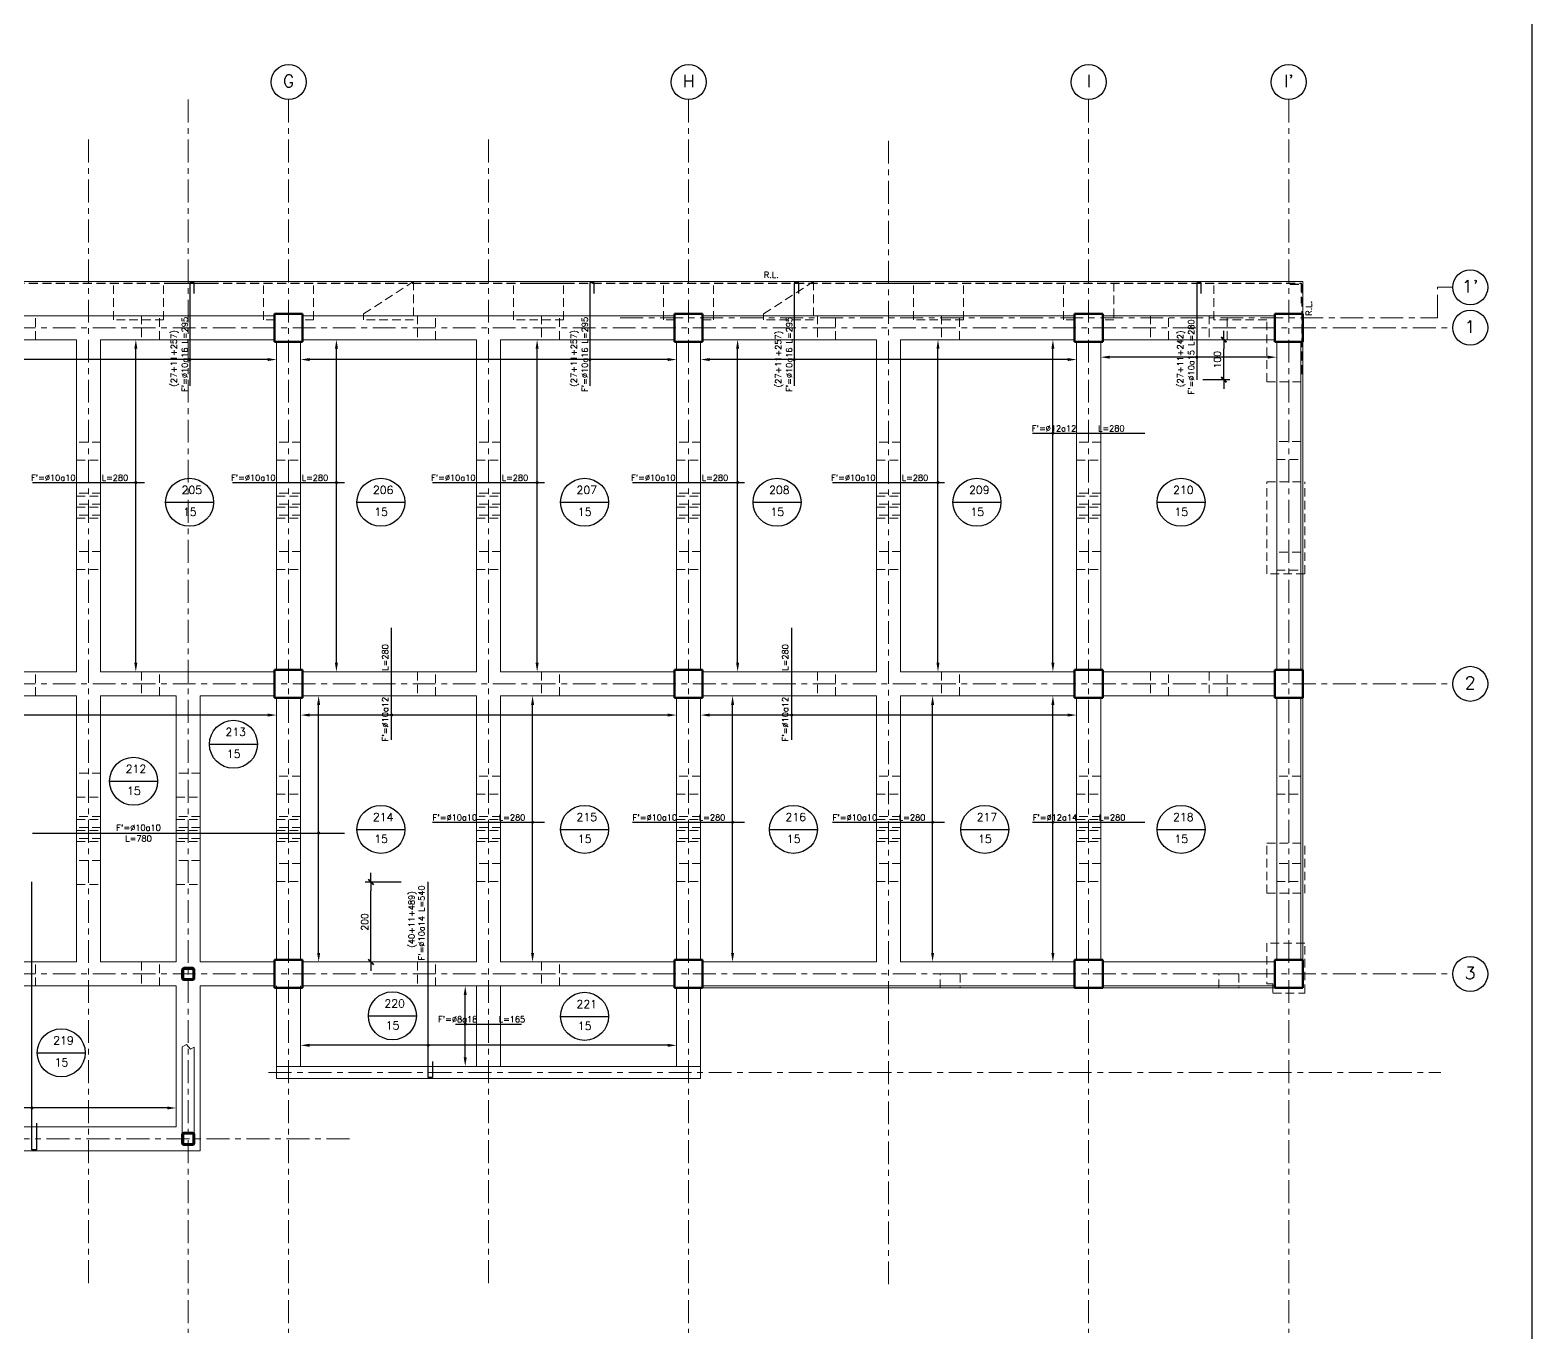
# Model space of a CAD drawing. Extents: x -4 to 6083, y -4 to 8618.
# Drawn here: x 2328 to 6083, y 1634 to 4890 of the extents above; entities that cross this region are included whole.
import ezdxf
from ezdxf.enums import TextEntityAlignment as Align
from ezdxf.xclip import XClip

# ---------------------------------------------------------------- set-up
doc = ezdxf.new("R2010")
doc.units = 0
doc.header["$LTSCALE"] = 45
doc.header["$MEASUREMENT"] = 0
doc.header["$XCLIPFRAME"] = 0
for name, pattern in [('2017_67-102$0$Grid Line', [2.2225, 1.27, -0.3175, 0.3175, -0.3175]), ('2017_67-102$0$RLE-PROYECCION', [0.71438, 0.47625, -0.23813]), ('DASHED', [0.75, 0.5, -0.25])]:
    doc.linetypes.add(name, pattern=pattern)
doc.layers.get('0').update_dxf_attribs({"linetype": 'CONTINUOUS'})
for name, color, linetype, lineweight in [('2017_67-102$0$RLE-EJE', 3, 'CONTINUOUS', 25), ('2017_67-102$0$RLE-EJES', 1, '2017_67-102$0$Grid Line', 9), ('2017_67-102$0$RLE-LOSA', 3, 'CONTINUOUS', 15), ('2017_67-102$0$RLE-PILAR', 3, 'CONTINUOUS', 50), ('2017_67-102$0$RLE-PROYECCION', 2, '2017_67-102$0$RLE-PROYECCION', 15), ('2017_67-102$0$RLE-VANOS', 1, 'CONTINUOUS', 15), ('2017_67-102$0$RLE-VIGA', 3, 'CONTINUOUS', 15)]:
    doc.layers.add(name, color=color, linetype=linetype, lineweight=lineweight)
for name, color, linetype in [('fe', 7, 'CONTINUOUS'), ('RLA-COTAS1', 2, 'CONTINUOUS'), ('RLA-COTAS2', 1, 'CONTINUOUS'), ('RLA-FE', 7, 'CONTINUOUS'), ('RLA-FORMATO', 7, 'CONTINUOUS'), ('RLA-LOSAS', 3, 'CONTINUOUS'), ('RLA-TEXTOS-SM', 3, 'CONTINUOUS')]:
    doc.layers.add(name, color=color, linetype=linetype)
doc.styles.add('2017_67-102$0$ROMAND', font='romand', dxfattribs={"height": 31.5})
doc.styles.add('ROMAND', font='romand', dxfattribs={"height": 31.5})
doc.styles.add('ROMANS', font='ROMANS.shx', dxfattribs={"height": 16.875})
doc.styles.add('ROMANS0', font='romans.shx')
doc.dimstyles.new('ING-75', dxfattribs={"dimscale": 75, "dimtxt": 0.27, "dimasz": 0.3, "dimexe": 0, "dimexo": 0, "dimgap": 0.1, "dimtad": 1, "dimdec": 1, "dimzin": 12, "dimdsep": 46, "dimtxsty": 'ROMANS', "dimblk": 'TICK1', "dimblk1": 'TICK1', "dimblk2": 'TICK1', "dimcen": 0.09, "dimclrd": 2, "dimclre": 1, "dimclrt": 3, "dimadec": 0, "dimazin": 0, "dimtfac": 1, "dimtdec": 0, "dimtix": 1, "dimtmove": 2, "dimatfit": 3, "dimldrblk": 'TICK1', "dimfxl": 0, "dimfxlon": 1, "dimtolj": 1, "dimtzin": 0, "dimarcsym": 0})

# ---------------------------------------------------------------- blocks, each defined once
blk = doc.blocks.new('2017_67-102')
at = {"layer": '2017_67-102$0$RLE-EJE'}
for centre in [(2893.23, 8498.66), (3893.23, 8498.66), (4893.23, 8498.66), (5393.23, 8498.66), (5846.99, 7985.83), (5846.99, 7884.92), (5846.99, 6994.92), (5846.99, 6269.91)]:
    blk.add_circle(centre, 43.75, dxfattribs=at)
at = {"layer": '2017_67-102$0$RLE-EJES'}
for p, q in [((2642.23, 8454.91), (2642.23, 5372.91)), ((2893.23, 8454.91), (2893.23, 5372.91)), ((3893.23, 8454.91), (3893.23, 5372.91)), ((4893.23, 8454.91), (4893.23, 5372.91)), ((5393.23, 8454.91), (5393.23, 5372.91)), ((2393.23, 8354.92), (2393.23, 5484.92)), ((3393.23, 8354.92), (3393.23, 5494.92)), ((4393.23, 8351.92), (4393.23, 5489.92)), ((5765.25, 7909.91), (5765.25, 7985.83)), ((5765.25, 7985.83), (5803.24, 7985.83)), ((403.23, 7884.92), (5803.24, 7884.92)), ((3722.28, 7909.91), (5765.25, 7909.91)), ((403.23, 6994.92), (5803.24, 6994.92)), ((403.23, 6269.91), (5803.24, 6269.91)), ((2843.23, 6023.92), (5773.23, 6023.92)), ((3045.41, 5857.91), (435.41, 5857.91))]:
    blk.add_line(p, q, dxfattribs=at)
at = {"layer": '2017_67-102$0$RLE-LOSA'}
for p, q in [((858.23, 7999.91), (5428.23, 7999.91)), ((5428.23, 7999.91), (5428.23, 7919.91)), ((5428.23, 7849.91), (5428.23, 7029.91)), ((5428.23, 6959.91), (5428.23, 6304.91)), ((4858.23, 6234.91), (3928.23, 6234.91)), ((5358.23, 6234.91), (4928.23, 6234.91))]:
    blk.add_line(p, q, dxfattribs=at)
at = {"layer": '2017_67-102$0$RLE-PILAR'}
for p, q in [((2858.23, 7919.91), (2928.23, 7919.91)), ((2858.23, 7849.91), (2858.23, 7919.91)), ((2928.23, 7919.91), (2928.23, 7849.91)), ((3858.23, 7919.91), (3928.23, 7919.91)), ((3858.23, 7849.91), (3858.23, 7919.91)), ((3928.23, 7919.91), (3928.23, 7849.91)), ((4858.23, 7919.91), (4928.23, 7919.91)), ((4858.23, 7849.91), (4858.23, 7919.91)), ((4928.23, 7919.91), (4928.23, 7849.91)), ((5358.23, 7919.91), (5428.23, 7919.91)), ((5358.23, 7849.91), (5358.23, 7919.91)), ((5428.23, 7919.91), (5428.23, 7849.91)), ((2928.23, 7849.91), (2858.23, 7849.91)), ((3928.23, 7849.91), (3858.23, 7849.91)), ((4928.23, 7849.91), (4858.23, 7849.91)), ((5428.23, 7849.91), (5358.23, 7849.91)), ((2858.23, 7029.92), (2928.23, 7029.92)), ((2858.23, 6959.92), (2858.23, 7029.92)), ((2928.23, 7029.92), (2928.23, 6959.92)), ((3858.23, 7029.92), (3928.23, 7029.92)), ((3858.23, 6959.92), (3858.23, 7029.92)), ((3928.23, 7029.92), (3928.23, 6959.92)), ((4858.23, 7029.91), (4928.23, 7029.91)), ((4858.23, 6959.91), (4858.23, 7029.91)), ((4928.23, 7029.91), (4928.23, 6959.91)), ((5358.23, 7029.91), (5428.23, 7029.91)), ((5358.23, 6959.91), (5358.23, 7029.91)), ((5428.23, 7029.91), (5428.23, 6959.91)), ((2928.23, 6959.92), (2858.23, 6959.92)), ((3928.23, 6959.92), (3858.23, 6959.92)), ((4928.23, 6959.91), (4858.23, 6959.91)), ((5428.23, 6959.91), (5358.23, 6959.91)), ((2627.23, 6258.91), (2627.23, 6280.91)), ((2629.23, 6280.91), (2629.23, 6258.91)), ((2631.23, 6284.91), (2653.23, 6284.91)), ((2653.23, 6282.91), (2631.23, 6282.91)), ((2655.23, 6258.91), (2655.23, 6280.91)), ((2657.23, 6280.91), (2657.23, 6258.91)), ((2928.23, 6304.91), (2858.23, 6304.91)), ((2858.23, 6304.91), (2858.23, 6234.91)), ((2928.23, 6304.91), (2928.23, 6234.91)), ((3858.23, 6304.91), (3928.23, 6304.91)), ((3858.23, 6234.91), (3858.23, 6304.91)), ((3928.23, 6304.91), (3928.23, 6234.91)), ((4858.23, 6304.91), (4928.23, 6304.91)), ((4858.23, 6234.91), (4858.23, 6304.91)), ((4928.23, 6304.91), (4928.23, 6234.91)), ((5358.23, 6304.91), (5428.23, 6304.91)), ((5358.23, 6234.91), (5358.23, 6304.91)), ((5428.23, 6304.91), (5428.23, 6234.91)), ((2631.23, 6256.91), (2653.23, 6256.91)), ((2653.23, 6254.91), (2631.23, 6254.91)), ((2858.23, 6234.91), (2868.99, 6234.91)), ((2916.99, 6234.91), (2868.99, 6234.91)), ((2928.23, 6234.91), (2916.99, 6234.91)), ((3928.23, 6234.91), (3858.23, 6234.91)), ((4928.23, 6234.91), (4858.23, 6234.91)), ((5428.23, 6234.91), (5358.23, 6234.91)), ((2627.23, 5846.91), (2627.23, 5868.91)), ((2629.23, 5868.91), (2629.23, 5846.91)), ((2631.23, 5872.91), (2653.23, 5872.91)), ((2653.23, 5870.91), (2631.23, 5870.91)), ((2655.23, 5846.91), (2655.23, 5868.91)), ((2657.23, 5868.91), (2657.23, 5846.91)), ((2631.23, 5844.91), (2653.23, 5844.91)), ((2653.23, 5842.91), (2631.23, 5842.91))]:
    blk.add_line(p, q, dxfattribs=at)
for centre, radius, start, end in [((2631.23, 6280.91), 4, 90, 180), ((2631.23, 6280.91), 2, 90, 180), ((2653.23, 6280.91), 4, 0, 90), ((2653.23, 6280.91), 2, 0, 90), ((2631.23, 6258.91), 4, 180, 270), ((2631.23, 6258.91), 2, 180, 270), ((2653.23, 6258.91), 4, 270, 0), ((2653.23, 6258.91), 2, 270, 0), ((2631.23, 5868.91), 4, 90, 180), ((2631.23, 5868.91), 2, 90, 180), ((2653.23, 5868.91), 4, 0, 90), ((2653.23, 5868.91), 2, 0, 90), ((2631.23, 5846.91), 4, 180, 270), ((2631.23, 5846.91), 2, 180, 270), ((2653.23, 5846.91), 4, 270, 0), ((2653.23, 5846.91), 2, 270, 0)]:
    blk.add_arc(centre, radius, start, end, dxfattribs=at)
at = {"layer": '2017_67-102$0$RLE-PROYECCION'}
for p, q in [((2455.73, 7904.91), (2455.73, 7999.91)), ((2580.73, 7904.91), (2580.73, 7999.91)), ((2830.73, 7904.91), (2830.73, 7999.91)), ((2955.73, 7904.91), (2955.73, 7999.91)), ((3080.73, 7919.91), (3205.73, 7999.91)), ((3205.73, 7999.91), (3205.73, 7904.91)), ((3455.73, 7904.91), (3455.73, 7999.91)), ((3580.73, 7904.91), (3580.73, 7999.91)), ((3830.73, 7904.91), (3830.73, 7999.91)), ((3955.73, 7904.91), (3955.73, 7999.91)), ((4080.73, 7919.91), (4205.72, 7999.91)), ((4205.73, 7999.91), (4205.73, 7904.91)), ((4455.73, 7904.91), (4455.73, 7999.91)), ((4580.73, 7904.91), (4580.73, 7999.91)), ((4830.73, 7904.91), (4830.73, 7999.91)), ((5205.73, 7904.91), (5205.73, 7999.91)), ((4955.73, 7997.1), (4955.73, 7904.91)), ((2260.73, 7854.92), (2260.73, 7914.92)), ((2580.73, 7904.91), (2455.73, 7904.91)), ((2525.73, 7914.92), (2525.73, 7854.92)), ((2570.73, 7854.92), (2570.73, 7914.92)), ((2858.23, 7904.91), (2830.73, 7904.91)), ((2955.73, 7904.91), (2928.23, 7904.91)), ((3080.73, 7904.91), (3080.73, 7919.91)), ((3080.73, 7919.91), (3080.73, 7904.91)), ((3205.73, 7904.91), (3080.73, 7904.91)), ((3215.73, 7914.92), (3215.73, 7854.92)), ((3260.73, 7854.92), (3260.73, 7914.92)), ((3580.73, 7904.91), (3455.73, 7904.91)), ((3525.73, 7914.92), (3525.73, 7854.92)), ((3570.73, 7854.92), (3570.73, 7914.92)), ((3858.23, 7904.91), (3830.73, 7904.91)), ((3928.23, 7904.91), (3955.73, 7904.91)), ((4080.73, 7904.91), (4080.73, 7919.91)), ((4080.73, 7919.91), (4080.73, 7904.91)), ((4205.73, 7904.91), (4080.73, 7904.91)), ((4215.73, 7914.92), (4215.73, 7854.92)), ((4260.73, 7854.92), (4260.73, 7914.92)), ((4580.73, 7904.91), (4455.73, 7904.91)), ((4525.73, 7914.92), (4525.73, 7854.92)), ((4570.73, 7854.92), (4570.73, 7914.92)), ((4858.23, 7904.91), (4830.73, 7904.91)), ((4955.73, 7904.91), (4928.23, 7904.91)), ((5047.39, 7914.92), (5047.39, 7854.92)), ((5092.39, 7854.92), (5092.39, 7914.92)), ((5194.06, 7914.92), (5194.06, 7854.92)), ((5338.47, 7904.91), (5205.73, 7904.91)), ((5239.06, 7854.92), (5239.06, 7914.92)), ((5338.47, 7749.9), (5338.47, 7904.91)), ((5338.47, 7749.9), (5428.23, 7749.9)), ((2423.23, 7599.09), (2363.23, 7599.09)), ((2923.23, 7599.09), (2863.23, 7599.09)), ((3423.23, 7599.09), (3363.23, 7599.09)), ((3923.23, 7599.09), (3863.23, 7599.09)), ((4423.23, 7599.09), (4363.23, 7599.09)), ((4923.23, 7599.09), (4863.23, 7599.09)), ((5423.23, 7600.76), (5363.23, 7600.76)), ((2363.23, 7554.09), (2423.23, 7554.09)), ((2863.23, 7554.09), (2923.23, 7554.09)), ((3363.23, 7554.09), (3423.23, 7554.09)), ((3863.23, 7554.09), (3923.23, 7554.09)), ((4363.23, 7554.09), (4423.23, 7554.09)), ((4863.23, 7554.09), (4923.23, 7554.09)), ((5363.23, 7555.76), (5423.23, 7555.76)), ((5338.47, 7499.9), (5433.48, 7499.9)), ((5338.47, 7269.91), (5338.47, 7499.9)), ((5433.48, 7269.91), (5433.48, 7499.9)), ((2423.23, 7471.17), (2363.23, 7471.17)), ((2363.23, 7471.17), (2363.23, 7463.67)), ((2363.23, 7463.67), (2423.23, 7463.67)), ((2423.23, 7443.67), (2363.23, 7443.67)), ((2363.23, 7443.67), (2363.23, 7436.17)), ((2363.23, 7436.17), (2423.23, 7436.17)), ((2423.23, 7463.67), (2423.23, 7471.17)), ((2423.23, 7436.17), (2423.23, 7443.67)), ((2923.23, 7471.17), (2863.23, 7471.17)), ((2863.23, 7463.67), (2923.23, 7463.67)), ((2923.23, 7443.67), (2863.23, 7443.67)), ((2863.23, 7436.17), (2923.23, 7436.17)), ((3423.23, 7471.17), (3363.23, 7471.17)), ((3363.23, 7463.67), (3423.23, 7463.67)), ((3423.23, 7443.67), (3363.23, 7443.67)), ((3363.23, 7436.17), (3423.23, 7436.17)), ((3923.23, 7471.17), (3863.23, 7471.17)), ((3863.23, 7463.67), (3923.23, 7463.67)), ((3923.23, 7443.67), (3863.23, 7443.67)), ((3863.23, 7436.17), (3923.23, 7436.17)), ((4423.23, 7471.17), (4363.23, 7471.17)), ((4363.23, 7463.67), (4423.23, 7463.67)), ((4423.23, 7443.67), (4363.23, 7443.67)), ((4363.23, 7436.17), (4423.23, 7436.17)), ((4923.23, 7471.17), (4863.23, 7471.17)), ((4863.23, 7463.67), (4923.23, 7463.67)), ((4923.23, 7443.67), (4863.23, 7443.67)), ((4863.23, 7436.17), (4923.23, 7436.17)), ((2423.23, 7416.17), (2363.23, 7416.17)), ((2363.23, 7416.17), (2363.23, 7408.67)), ((2363.23, 7408.67), (2423.23, 7408.67)), ((2423.23, 7408.67), (2423.23, 7416.17)), ((2923.23, 7416.17), (2863.23, 7416.17)), ((2863.23, 7408.67), (2923.23, 7408.67)), ((3423.23, 7416.17), (3363.23, 7416.17)), ((3363.23, 7408.67), (3423.23, 7408.67)), ((3923.23, 7416.17), (3863.23, 7416.17)), ((3863.23, 7408.67), (3923.23, 7408.67)), ((4423.23, 7416.17), (4363.23, 7416.17)), ((4363.23, 7408.67), (4423.23, 7408.67)), ((4923.23, 7416.17), (4863.23, 7416.17)), ((4863.23, 7408.67), (4923.23, 7408.67)), ((2423.23, 7325.76), (2363.23, 7325.76)), ((2923.23, 7325.76), (2863.23, 7325.76)), ((3423.23, 7325.76), (3363.23, 7325.76)), ((3923.23, 7325.76), (3863.23, 7325.76)), ((4423.23, 7325.76), (4363.23, 7325.76)), ((4923.23, 7325.76), (4863.23, 7325.76)), ((5423.23, 7324.09), (5363.23, 7324.09)), ((2363.23, 7280.76), (2423.23, 7280.76)), ((2863.23, 7280.76), (2923.23, 7280.76)), ((3363.23, 7280.76), (3423.23, 7280.76)), ((3863.23, 7280.76), (3923.23, 7280.76)), ((4363.23, 7280.76), (4423.23, 7280.76)), ((4863.23, 7280.76), (4923.23, 7280.76)), ((5433.48, 7269.91), (5338.47, 7269.91)), ((5363.23, 7279.09), (5423.23, 7279.09)), ((2260.73, 6964.92), (2260.73, 7024.92)), ((2525.73, 7024.92), (2525.73, 6964.92)), ((2570.73, 6964.92), (2570.73, 7024.92)), ((3215.73, 7024.92), (3215.73, 6964.92)), ((3260.73, 6964.92), (3260.73, 7024.92)), ((3525.73, 7024.92), (3525.73, 6964.92)), ((3570.73, 6964.92), (3570.73, 7024.92)), ((4215.73, 7024.92), (4215.73, 6964.92)), ((4260.73, 6964.92), (4260.73, 7024.92)), ((4525.73, 7024.92), (4525.73, 6964.92)), ((4570.73, 6964.92), (4570.73, 7024.92)), ((5047.39, 7024.92), (5047.39, 6964.92)), ((5092.39, 6964.92), (5092.39, 7024.92)), ((5194.06, 7024.92), (5194.06, 6964.92)), ((5239.06, 6964.92), (5239.06, 7024.92)), ((2423.23, 6771.59), (2363.23, 6771.59)), ((2672.23, 6771.59), (2612.23, 6771.59)), ((2923.23, 6764.09), (2863.23, 6764.09)), ((3423.23, 6764.09), (3363.23, 6764.09)), ((3923.23, 6764.09), (3863.23, 6764.09)), ((4423.23, 6764.09), (4363.23, 6764.09)), ((4923.23, 6764.09), (4863.23, 6764.09)), ((5423.23, 6764.09), (5363.23, 6764.09)), ((2363.23, 6711.59), (2423.23, 6711.59)), ((2612.23, 6711.59), (2672.23, 6711.59)), ((2863.23, 6719.09), (2923.23, 6719.09)), ((3363.23, 6719.09), (3423.23, 6719.09)), ((3863.23, 6719.09), (3923.23, 6719.09)), ((4363.23, 6719.09), (4423.23, 6719.09)), ((4863.23, 6719.09), (4923.23, 6719.09)), ((5363.23, 6719.09), (5423.23, 6719.09)), ((2423.23, 6663.67), (2363.23, 6663.67)), ((2363.23, 6656.17), (2423.23, 6656.17)), ((2672.23, 6663.67), (2612.23, 6663.67)), ((2612.23, 6656.17), (2672.23, 6656.17)), ((2923.23, 6663.67), (2863.23, 6663.67)), ((2863.23, 6663.67), (2863.23, 6656.17)), ((2863.23, 6656.17), (2923.23, 6656.17)), ((2923.23, 6656.17), (2923.23, 6663.67)), ((3423.23, 6663.67), (3363.23, 6663.67)), ((3363.23, 6656.17), (3423.23, 6656.17)), ((3923.23, 6663.67), (3863.23, 6663.67)), ((3863.23, 6656.17), (3923.23, 6656.17)), ((4423.23, 6663.67), (4363.23, 6663.67)), ((4363.23, 6656.17), (4423.23, 6656.17)), ((4923.23, 6663.67), (4863.23, 6663.67)), ((4863.23, 6656.17), (4923.23, 6656.17)), ((2423.23, 6636.17), (2363.23, 6636.17)), ((2363.23, 6628.67), (2423.23, 6628.67)), ((2423.23, 6608.67), (2363.23, 6608.67)), ((2672.23, 6636.17), (2612.23, 6636.17)), ((2612.23, 6628.67), (2672.23, 6628.67)), ((2672.23, 6608.67), (2612.23, 6608.67)), ((2923.23, 6636.17), (2863.23, 6636.17)), ((2863.23, 6636.17), (2863.23, 6628.67)), ((2863.23, 6628.67), (2923.23, 6628.67)), ((2923.23, 6608.67), (2863.23, 6608.67)), ((2863.23, 6608.67), (2863.23, 6601.17)), ((2923.23, 6628.67), (2923.23, 6636.17)), ((2923.23, 6601.17), (2923.23, 6608.67)), ((3423.23, 6636.17), (3363.23, 6636.17)), ((3363.23, 6628.67), (3423.23, 6628.67)), ((3423.23, 6608.67), (3363.23, 6608.67)), ((3923.23, 6636.17), (3863.23, 6636.17)), ((3863.23, 6628.67), (3923.23, 6628.67)), ((3923.23, 6608.67), (3863.23, 6608.67)), ((4423.23, 6636.17), (4363.23, 6636.17)), ((4363.23, 6628.67), (4423.23, 6628.67)), ((4423.23, 6608.67), (4363.23, 6608.67)), ((4923.23, 6636.17), (4863.23, 6636.17)), ((4863.23, 6628.67), (4923.23, 6628.67)), ((4923.23, 6608.67), (4863.23, 6608.67)), ((2363.23, 6601.17), (2423.23, 6601.17)), ((2612.23, 6601.17), (2672.23, 6601.17)), ((2863.23, 6601.17), (2923.23, 6601.17)), ((3363.23, 6601.17), (3423.23, 6601.17)), ((3863.23, 6601.17), (3923.23, 6601.17)), ((4363.23, 6601.17), (4423.23, 6601.17)), ((4863.23, 6601.17), (4923.23, 6601.17)), ((5338.47, 6596.91), (5433.48, 6596.91)), ((5338.47, 6471.91), (5338.47, 6596.91)), ((5433.48, 6471.91), (5433.48, 6596.91)), ((2423.23, 6553.25), (2363.23, 6553.25)), ((2672.23, 6553.25), (2612.23, 6553.25)), ((2923.23, 6545.75), (2863.23, 6545.75)), ((3423.23, 6545.75), (3363.23, 6545.75)), ((3923.23, 6545.75), (3863.23, 6545.75)), ((4423.23, 6545.75), (4363.23, 6545.75)), ((4923.23, 6545.75), (4863.23, 6545.75)), ((5423.23, 6545.75), (5363.23, 6545.75)), ((2863.23, 6500.75), (2923.23, 6500.75)), ((3363.23, 6500.75), (3423.23, 6500.75)), ((3863.23, 6500.75), (3923.23, 6500.75)), ((4363.23, 6500.75), (4423.23, 6500.75)), ((4863.23, 6500.75), (4923.23, 6500.75)), ((5363.23, 6500.75), (5423.23, 6500.75)), ((2363.23, 6493.25), (2423.23, 6493.25)), ((2612.23, 6493.25), (2672.23, 6493.25)), ((5338.47, 6471.91), (5433.48, 6471.91)), ((5433.48, 6346.91), (5338.47, 6346.91)), ((5338.47, 6346.91), (5338.47, 6244.91)), ((5433.48, 6221.91), (5433.48, 6346.91)), ((2260.73, 6239.92), (2260.73, 6299.92)), ((2525.73, 6299.92), (2525.73, 6239.92)), ((2570.73, 6239.92), (2570.73, 6299.92)), ((3215.73, 6299.92), (3215.73, 6239.92)), ((3260.73, 6239.92), (3260.73, 6299.92)), ((3525.73, 6299.92), (3525.73, 6239.92)), ((3570.73, 6239.92), (3570.73, 6299.92)), ((4522.23, 6234.91), (4522.23, 6269.92)), ((4522.23, 6269.92), (4572.23, 6269.91)), ((4522.23, 6234.91), (4572.23, 6234.91)), ((4572.23, 6269.91), (4572.23, 6234.91)), ((5218.23, 6234.91), (5218.23, 6269.92)), ((5218.23, 6269.92), (5268.23, 6269.91)), ((5218.23, 6234.91), (5268.23, 6234.91)), ((5268.23, 6269.91), (5268.23, 6234.91)), ((5338.47, 6244.91), (5353.47, 6244.91)), ((5353.47, 6244.91), (5353.48, 6221.91)), ((5353.48, 6221.91), (5433.48, 6221.91))]:
    blk.add_line(p, q, dxfattribs=at)
at = {"layer": '2017_67-102$0$RLE-VANOS'}
for p, q in [((2627.23, 6087.98), (2637.62, 6093.98)), ((2637.62, 6093.98), (2647.9, 6081.72)), ((2647.9, 6081.72), (2657.23, 6087.1))]:
    blk.add_line(p, q, dxfattribs=at)
at = {"layer": '2017_67-102$0$RLE-VIGA'}
for p, q in [((1928.23, 7914.92), (2858.23, 7914.92)), ((2928.23, 7914.92), (3858.23, 7914.92)), ((3928.23, 7914.92), (4858.23, 7914.92)), ((4928.23, 7914.92), (5358.23, 7914.92)), ((1928.23, 7854.92), (2363.23, 7854.92)), ((2363.23, 7854.92), (2363.23, 7024.92)), ((2423.23, 7854.92), (2858.23, 7854.92)), ((2423.23, 7854.92), (2423.23, 7024.92)), ((2863.23, 7849.91), (2863.23, 7029.92)), ((2923.23, 7849.91), (2923.23, 7029.92)), ((2928.23, 7854.92), (3363.23, 7854.92)), ((3363.23, 7854.92), (3363.23, 7024.92)), ((3423.23, 7854.92), (3858.23, 7854.92)), ((3423.23, 7854.92), (3423.23, 7024.92)), ((3863.23, 7849.91), (3863.23, 7029.92)), ((3923.23, 7849.91), (3923.23, 7029.92)), ((3928.23, 7854.92), (4363.23, 7854.92)), ((4363.23, 7854.92), (4363.23, 7024.92)), ((4423.23, 7854.92), (4858.23, 7854.92)), ((4423.23, 7854.92), (4423.23, 7024.92)), ((4863.23, 7849.91), (4863.23, 7029.92)), ((4923.23, 7849.91), (4923.23, 7029.92)), ((4928.23, 7854.92), (5358.23, 7854.92)), ((5363.23, 7849.91), (5363.23, 7029.92)), ((5423.23, 7849.91), (5423.23, 7029.92)), ((1928.23, 7024.92), (2363.23, 7024.92)), ((2423.23, 7024.92), (2858.23, 7024.92)), ((2928.23, 7024.92), (3363.23, 7024.92)), ((3423.23, 7024.92), (3858.23, 7024.92)), ((3928.23, 7024.92), (4363.23, 7024.92)), ((4423.23, 7024.92), (4858.23, 7024.92)), ((4923.23, 7029.92), (4863.23, 7029.92)), ((4928.23, 7024.92), (5358.23, 7024.92)), ((5423.23, 7029.92), (5363.23, 7029.92)), ((1928.23, 6964.92), (2363.23, 6964.92)), ((2363.23, 6964.92), (2363.23, 6299.92)), ((2423.23, 6964.92), (2612.23, 6964.92)), ((2423.23, 6964.92), (2423.23, 6299.92)), ((2612.23, 6964.92), (2612.23, 6299.92)), ((2672.23, 6964.92), (2672.23, 6299.92)), ((2672.23, 6964.92), (2858.23, 6964.92)), ((2863.23, 6959.92), (2863.23, 6304.91)), ((2923.23, 6959.92), (2923.23, 6304.91)), ((2928.23, 6964.92), (3363.23, 6964.92)), ((3363.23, 6964.92), (3363.23, 6299.92)), ((3423.23, 6964.92), (3858.23, 6964.92)), ((3423.23, 6964.92), (3423.23, 6299.92)), ((3863.23, 6959.92), (3863.23, 6304.91)), ((3923.23, 6959.92), (3923.23, 6304.91)), ((3928.23, 6964.92), (4363.23, 6964.92)), ((4363.23, 6964.92), (4363.23, 6299.92)), ((4423.23, 6964.92), (4858.23, 6964.92)), ((4423.23, 6964.92), (4423.23, 6299.92)), ((4863.23, 6959.91), (4863.23, 6304.91)), ((4923.23, 6959.91), (4923.23, 6304.91)), ((4928.23, 6964.92), (5358.23, 6964.92)), ((5363.23, 6959.91), (5363.23, 6304.91)), ((5423.23, 6959.91), (5423.23, 6304.91)), ((1928.23, 6299.92), (2363.23, 6299.92)), ((2423.23, 6299.92), (2612.23, 6299.92)), ((2672.23, 6299.92), (2858.23, 6299.92)), ((2928.23, 6299.92), (3363.23, 6299.92)), ((3423.23, 6299.92), (3858.23, 6299.92)), ((3928.23, 6299.92), (4363.23, 6299.92)), ((4423.23, 6299.92), (4858.23, 6299.92)), ((4928.23, 6299.92), (5358.23, 6299.92)), ((1928.23, 6239.92), (2612.23, 6239.92)), ((2612.23, 6239.92), (2612.23, 5887.91)), ((2672.23, 6239.92), (2858.23, 6239.92)), ((2672.23, 6239.92), (2672.23, 5887.91)), ((2863.23, 6239.92), (2863.23, 6008.92)), ((2923.23, 6038.92), (2923.23, 6239.92)), ((2928.23, 6239.92), (3858.23, 6239.92)), ((3363.23, 6239.92), (3363.23, 6038.92)), ((3423.23, 6239.92), (3363.23, 6239.92)), ((3423.23, 6038.92), (3423.23, 6239.92)), ((3863.23, 6234.91), (3863.23, 6038.92)), ((3923.23, 6038.92), (3923.23, 6234.91)), ((3928.23, 6239.92), (4858.23, 6239.92)), ((4928.23, 6239.92), (5358.23, 6239.92)), ((2627.23, 6087.34), (2627.23, 5868.91)), ((2657.23, 5857.91), (2657.23, 6087.34)), ((3363.23, 6038.92), (2863.23, 6038.92)), ((3363.23, 6008.92), (2863.23, 6008.92)), ((3423.23, 6038.92), (3363.23, 6038.92)), ((3863.23, 6038.92), (3363.23, 6038.92)), ((3923.23, 6008.92), (3363.23, 6008.92)), ((3863.23, 6038.92), (3923.23, 6038.92)), ((3923.23, 6038.92), (3923.23, 6008.92)), ((2612.23, 5887.91), (1923.23, 5887.91)), ((2672.23, 5887.91), (2672.23, 5827.91)), ((2672.23, 5827.91), (1923.23, 5827.91))]:
    blk.add_line(p, q, dxfattribs=at)
at = {"layer": '2017_67-102$0$RLE-EJE', "color": 5, "char_height": 31.25, "width": 1, "attachment_point": 2, "line_spacing_factor": 0.941778, "style": '2017_67-102$0$ROMAND'}
for s, insert in [('G', (2893.24, 8516.97)), ('H', (3893.24, 8516.97)), ('I', (4893.24, 8516.97)), ("I'", (5393.24, 8516.97)), ("1'", (5846.8, 8003.96)), ('1', (5846.8, 7903.06)), ('2', (5846.8, 7013.06)), ('3', (5846.8, 6288.04))]:
    blk.add_mtext(s, dxfattribs=dict(at, insert=insert))
blk = doc.blocks.new('TICK1')
at = {"color": 2}
for points in [[(0, 0), (-1, 0)], [(0, 0), (1, 0)]]:
    blk.add_lwpolyline(points, dxfattribs=at)
at = {"color": 2, "const_width": 0.2}
blk.add_lwpolyline([(-0.3, -0.3), (0.3, 0.3)], dxfattribs=at)
blk = doc.blocks.new('*D17')
at = {"layer": 'RLA-COTAS1', "color": 2, "lineweight": -2, "transparency": 16777216}
blk.add_line((5312.1, 4038.6), (5312.1, 4093.6), dxfattribs=at)
at = {"layer": 'RLA-COTAS1', "color": 2, "lineweight": -2, "transparency": 16777216, "xscale": 22.5, "yscale": 22.5, "zscale": 22.5}
for p, rotation in [((5312.1, 4116.1), 90), ((5312.1, 4016.1), 270)]:
    blk.add_blockref('TICK1', p, dxfattribs=dict(at, rotation=rotation))
at = {"layer": 'RLA-COTAS1', "color": 3, "transparency": 16777216, "insert": (5296.1, 4066.1), "char_height": 16.88, "attachment_point": 5, "rotation": 90, "style": 'ROMANS'}
blk.add_mtext('\\A1;100', dxfattribs=at)
blk = doc.blocks.new('*D18')
at = {"layer": 'RLA-COTAS1', "color": 2, "lineweight": -2, "transparency": 16777216}
blk.add_line((3180.3, 2583.6), (3180.3, 2738.6), dxfattribs=at)
at = {"layer": 'RLA-COTAS1', "color": 2, "lineweight": -2, "transparency": 16777216, "xscale": 22.5, "yscale": 22.5, "zscale": 22.5}
for p, rotation in [((3180.3, 2761.1), 90), ((3180.3, 2561.1), 270)]:
    blk.add_blockref('TICK1', p, dxfattribs=dict(at, rotation=rotation))
at = {"layer": 'RLA-COTAS1', "color": 3, "transparency": 16777216, "insert": (3164.4, 2661.1), "char_height": 16.88, "attachment_point": 5, "rotation": 90, "style": 'ROMANS'}
blk.add_mtext('\\A1;200', dxfattribs=at)

msp = doc.modelspace()

# ---------------------------------------------------------------- linework, layer by layer
at = {"layer": 'fe', "color": 4, "linetype": 'DASHED'}
for points in [[(1785.34, 4257.12), (2785.34, 4257.12)], [(2675.34, 4257.12), (3675.34, 4257.12)], [(3565.34, 4257.12), (4565.34, 4257.12)], [(4455.34, 4257.12), (5505.34, 4257.12), (5505.34, 4207.12)], [(5476.82, 4255.12), (5506.82, 4255.12), (5506.82, 4025.12)]]:
    msp.add_lwpolyline(points, dxfattribs=at)
at = {"layer": 'fe', "color": 1}
for points in [[(2592.37, 3308.64), (2592.37, 4093.64)], [(3093.88, 3308.64), (3093.88, 4093.64)], [(3595.56, 3308.64), (3595.56, 4093.64)], [(4096.78, 3308.64), (4096.78, 4093.64)], [(4597.65, 3308.64), (4597.65, 4093.64)], [(4884.95, 3308.64), (4884.95, 4093.64)], [(2921.84, 4066.42), (2026.84, 4066.42)], [(3921.84, 4066.42), (3026.84, 4066.42)], [(4921.84, 4066.42), (4026.84, 4066.42)], [(5421.84, 4072.44), (5026.84, 4072.44)], [(3049.43, 2583.64), (3049.43, 3203.64)], [(3584.17, 2583.64), (3584.17, 3203.64)], [(4084.17, 2583.64), (4084.17, 3203.64)], [(4584.17, 2583.64), (4584.17, 3203.64)], [(4884.95, 2583.64), (4884.95, 3203.64)], [(2921.84, 3178.1), (2026.84, 3178.1)], [(3921.84, 3178.1), (3026.84, 3178.1)], [(4921.84, 3178.1), (4026.84, 3178.1)], [(3415.81, 2322.64), (3415.81, 2478.64)], [(3921.84, 2352.88), (3026.84, 2352.88)], [(2670.84, 2196.35), (2026.84, 2196.35)]]:
    msp.add_lwpolyline(points, dxfattribs=at)
at = {"layer": 'fe', "const_width": 3.75}
for points in [[(2725.62, 4066.42, 1), (2729.37, 4066.42, 1)], [(3725.62, 4066.42, 1), (3729.37, 4066.42, 1)], [(4236.61, 4066.42, 1), (4240.36, 4066.42, 1)], [(5242.68, 4072.44, 1), (5246.43, 4072.44, 1)], [(4884.95, 3884.28, 1), (4884.95, 3880.53, 1)], [(2590.49, 3759.15, 1), (2594.24, 3759.15, 1)], [(3092.01, 3759.15, 1), (3095.76, 3759.15, 1)], [(3593.69, 3759.15, 1), (3597.44, 3759.15, 1)], [(4094.9, 3759.15, 1), (4098.65, 3759.15, 1)], [(4595.78, 3759.15, 1), (4599.53, 3759.15, 1)], [(3230.07, 3178.1, 1), (3233.82, 3178.1, 1)], [(4230.07, 3178.1, 1), (4233.82, 3178.1, 1)], [(3584.17, 2912.04, 1), (3584.17, 2908.29, 1)], [(4084.17, 2912.04, 1), (4084.17, 2908.29, 1)], [(4584.17, 2912.04, 1), (4584.17, 2908.29, 1)], [(4884.95, 2912.04, 1), (4884.95, 2908.29, 1)], [(3049.43, 2885.16, 1), (3049.43, 2881.41, 1)], [(3413.94, 2405.83, 1), (3417.69, 2405.83, 1)], [(3321.51, 2352.88, 1), (3325.26, 2352.88, 1)], [(2330.95, 2196.35, 1), (2334.7, 2196.35, 1)]]:
    msp.add_lwpolyline(points, format="xyb", close=True, dxfattribs=at)
at = {"layer": 'fe', "color": 2}
for points in [[(2588.62, 4093.64), (2592.37, 4116.14), (2596.12, 4093.64)], [(3090.13, 4093.64), (3093.88, 4116.14), (3097.63, 4093.64)], [(3591.81, 4093.64), (3595.56, 4116.14), (3599.31, 4093.64)], [(4093.03, 4093.64), (4096.78, 4116.14), (4100.53, 4093.64)], [(4593.9, 4093.64), (4597.65, 4116.14), (4601.4, 4093.64)], [(4881.2, 4093.64), (4884.95, 4116.14), (4888.7, 4093.64)], [(2921.84, 4062.67), (2944.34, 4066.42), (2921.84, 4070.17)], [(3026.84, 4062.67), (3004.34, 4066.42), (3026.84, 4070.17)], [(3921.84, 4062.67), (3944.34, 4066.42), (3921.84, 4070.17)], [(4026.84, 4062.67), (4004.34, 4066.42), (4026.84, 4070.17)], [(4921.84, 4062.67), (4944.34, 4066.42), (4921.84, 4070.17)], [(5026.84, 4068.69), (5004.34, 4072.44), (5026.84, 4076.19)], [(5421.84, 4068.69), (5444.34, 4072.44), (5421.84, 4076.19)], [(2588.62, 3308.64), (2592.37, 3286.14), (2596.12, 3308.64)], [(3090.13, 3308.64), (3093.88, 3286.14), (3097.63, 3308.64)], [(3591.81, 3308.64), (3595.56, 3286.14), (3599.31, 3308.64)], [(4093.03, 3308.64), (4096.78, 3286.14), (4100.53, 3308.64)], [(4593.9, 3308.64), (4597.65, 3286.14), (4601.4, 3308.64)], [(4881.2, 3308.64), (4884.95, 3286.14), (4888.7, 3308.64)], [(3045.68, 3203.64), (3049.43, 3226.14), (3053.18, 3203.64)], [(3580.42, 3203.64), (3584.17, 3226.14), (3587.92, 3203.64)], [(4080.42, 3203.64), (4084.17, 3226.14), (4087.92, 3203.64)], [(4580.42, 3203.64), (4584.17, 3226.14), (4587.92, 3203.64)], [(4881.2, 3203.64), (4884.95, 3226.14), (4888.7, 3203.64)], [(2921.84, 3174.35), (2944.34, 3178.1), (2921.84, 3181.85)], [(3026.84, 3174.35), (3004.34, 3178.1), (3026.84, 3181.85)], [(3921.84, 3174.35), (3944.34, 3178.1), (3921.84, 3181.85)], [(4026.84, 3174.35), (4004.34, 3178.1), (4026.84, 3181.85)], [(4921.84, 3174.35), (4944.34, 3178.1), (4921.84, 3181.85)], [(3045.68, 2583.64), (3049.43, 2561.14), (3053.18, 2583.64)], [(3580.42, 2583.64), (3584.17, 2561.14), (3587.92, 2583.64)], [(4080.42, 2583.64), (4084.17, 2561.14), (4087.92, 2583.64)], [(4580.42, 2583.64), (4584.17, 2561.14), (4587.92, 2583.64)], [(4881.2, 2583.64), (4884.95, 2561.14), (4888.7, 2583.64)], [(3412.06, 2478.64), (3415.81, 2501.14), (3419.56, 2478.64)], [(3026.84, 2349.13), (3004.34, 2352.88), (3026.84, 2356.63)], [(3921.84, 2349.13), (3944.34, 2352.88), (3921.84, 2356.63)], [(3412.06, 2322.64), (3415.81, 2300.14), (3419.56, 2322.64)], [(2670.84, 2192.6), (2693.34, 2196.35), (2670.84, 2200.1)]]:
    msp.add_solid(points, dxfattribs=at)
at = {"layer": 'RLA-COTAS2'}
for p, q in [((5327.05, 4016.12), (5259.55, 4016.12)), ((3165.33, 2761.14), (3255.33, 2761.14))]:
    msp.add_line(p, q, dxfattribs=at)
at = {"layer": 'RLA-FE'}
for points in [[(2738.49, 4231.12), (2738.49, 4258.12), (2727.49, 4258.12), (2727.49, 4001.12)], [(3738.49, 4231.12), (3738.49, 4258.12), (3727.49, 4258.12), (3727.49, 4001.12)], [(4249.48, 4231.12), (4249.48, 4258.12), (4238.48, 4258.12), (4238.48, 4001.12)], [(5255.55, 4231.12), (5255.55, 4258.12), (5244.55, 4258.12), (5244.55, 4016.12)], [(4834.34, 3882.41), (5114.34, 3882.41)], [(2334.34, 3759.15), (2614.34, 3759.15)], [(2834.34, 3759.15), (3114.34, 3759.15)], [(3334.34, 3759.15), (3614.34, 3759.15)], [(3834.34, 3759.15), (4114.34, 3759.15)], [(4334.34, 3759.15), (4614.34, 3759.15)], [(3231.94, 3116.14), (3231.94, 3396.14)], [(4231.94, 3116.14), (4231.94, 3396.14)], [(3334.34, 2910.16), (3614.34, 2910.16)], [(3834.34, 2910.16), (4114.34, 2910.16)], [(4334.34, 2910.16), (4614.34, 2910.16)], [(4834.34, 2910.16), (5114.34, 2910.16)], [(2334.34, 2883.28), (3114.34, 2883.28)], [(2343.82, 2158.62), (2343.82, 2091.62), (2332.82, 2091.62), (2332.82, 2761.18)], [(3334.38, 2312.64), (3334.38, 2272.64), (3323.38, 2272.64), (3323.38, 2761.14)], [(3391.84, 2405.83), (3556.84, 2405.83)]]:
    msp.add_lwpolyline(points, dxfattribs=at)
at = {"layer": 'RLA-FORMATO', "color": 6, "linetype": 'Continuous'}
msp.add_line((6082.5, 8617.5), (6082.5, 0), dxfattribs=at)
at = {"layer": 'RLA-LOSAS'}
for p, q in [((2666.77, 3709.77), (2786.77, 3709.77)), ((3144.98, 3709.77), (3264.98, 3709.77)), ((3654.05, 3709.77), (3774.05, 3709.77)), ((4135.35, 3709.77), (4255.35, 3709.77)), ((4635.17, 3709.77), (4755.17, 3709.77)), ((5145.26, 3709.77), (5265.26, 3709.77)), ((2776.47, 3105.03), (2896.47, 3105.03)), ((2526.93, 3012.78), (2646.93, 3012.78)), ((3144.98, 2892.5), (3264.98, 2892.5)), ((3654.05, 2892.5), (3774.05, 2892.5)), ((4176.43, 2892.5), (4296.43, 2892.5)), ((4654.42, 2892.5), (4774.42, 2892.5)), ((5145.26, 2892.5), (5265.26, 2892.5)), ((3173.71, 2426.56), (3293.71, 2426.56)), ((3654.05, 2425.27), (3774.05, 2425.27)), ((2345.88, 2334.11), (2465.88, 2334.11))]:
    msp.add_line(p, q, dxfattribs=at)
for centre in [(2726.77, 3709.77), (3204.98, 3709.77), (3714.05, 3709.77), (4195.35, 3709.77), (4695.17, 3709.77), (5205.26, 3709.77), (2836.47, 3105.03), (2586.93, 3012.78), (3204.98, 2892.5), (3714.05, 2892.5), (4236.43, 2892.5), (4714.42, 2892.5), (5205.26, 2892.5), (3233.71, 2426.56), (3714.05, 2425.27), (2405.88, 2334.11)]:
    msp.add_circle(centre, 60, dxfattribs=at)

# ---------------------------------------------------------------- block references
at = {"layer": 'fe'}
ref = msp.add_blockref('2017_67-102', (81.11, -3738.79), dxfattribs=at)
XClip(ref).set_block_clipping_path([(288.5373913377, 5264.2131717024), (5979.6367303451, 8553.235929895)])

# ---------------------------------------------------------------- texts
at = {"layer": 'fe', "color": 4, "linetype": 'DASHED', "style": 'ROMANS0'}
msp.add_text('R.L.', height=15, dxfattribs=at).set_placement((4181.03, 4270.47), align=Align.CENTER)
msp.add_text('R.L.', height=15, rotation=90, dxfattribs=at).set_placement((5532.32, 4194.59), align=Align.CENTER)
at = {"layer": 'RLA-LOSAS', "char_height": 20, "width": 1, "attachment_point": 2, "line_spacing_factor": 0.941778, "style": 'ROMAND'}
for s, insert in [('205', (2732.47, 3750.56)), ('206', (3210.69, 3750.56)), ('207', (3719.76, 3750.56)), ('208', (4201.06, 3750.56)), ('209', (4700.87, 3750.56)), ('210', (5210.97, 3750.56)), ('15', (2727.35, 3695.82)), ('15', (3205.57, 3695.82)), ('15', (3714.63, 3695.82)), ('15', (4195.94, 3695.82)), ('15', (4695.75, 3695.82)), ('15', (5205.84, 3695.82)), ('213', (2842.18, 3145.82)), ('15', (2837.06, 3091.08)), ('212', (2592.64, 3053.57)), ('15', (2587.51, 2998.83)), ('214', (3210.69, 2933.29)), ('215', (3719.76, 2933.29)), ('216', (4242.14, 2933.29)), ('217', (4720.13, 2933.29)), ('218', (5210.97, 2933.29)), ('15', (3205.57, 2878.55)), ('15', (3714.63, 2878.55)), ('15', (4237.01, 2878.55)), ('15', (4715, 2878.55)), ('15', (5205.84, 2878.55)), ('220', (3239.41, 2467.35)), ('221', (3719.76, 2466.06)), ('15', (3234.29, 2412.62)), ('15', (3714.63, 2411.32)), ('219', (2411.58, 2374.9)), ('15', (2406.46, 2320.16))]:
    msp.add_mtext(s, dxfattribs=dict(at, insert=insert))
at = {"layer": 'RLA-TEXTOS-SM', "style": 'ROMANS0'}
for s, p in [("F'=%%C10a16 L=295", (2726.7, 3985.35)), ("F'=%%C10a16 L=295", (3726.7, 3985.35)), ("F'=%%C10a16 L=295", (4237.69, 3985.35)), ('(27+11+257)', (2699.34, 3998.54)), ('(27+11+257)', (3699.34, 3998.54)), ('(27+11+257)', (4210.33, 3996.88)), ('(27+11+242)', (5215.42, 3997.73)), ("F'=%%C10a15 L=280", (5242.78, 3979.04)), ("F'=%%C10a14 L=540", (3318.8, 2564.75)), ('(40+11+489)', (3293.74, 2596.59))]:
    msp.add_text(s, height=15, rotation=90, dxfattribs=at).set_placement(p, align=Align.BOTTOM_LEFT)
for s, p in [("F'=%%C12a12    L=280", (4948.13, 3882.41)), ("F'=%%C10a10     L=280", (2451.84, 3759.15)), ("F'=%%C10a10     L=280", (2951.84, 3759.15)), ("F'=%%C10a10     L=280", (3451.84, 3759.15)), ("F'=%%C10a10     L=280", (3951.84, 3759.15)), ("F'=%%C10a10     L=280", (4451.84, 3759.15)), ("F'=%%C10a10    L=280", (3450.21, 2910.16)), ("F'=%%C10a10    L=280", (3950.21, 2910.16)), ("F'=%%C10a10    L=280", (4450.21, 2910.16)), ("F'=%%C12a14    L=280", (4950.21, 2910.16)), ("F'=%%C8a18    L=165", (3456.79, 2405.83))]:
    msp.add_text(s, height=15, dxfattribs=at).set_placement(p, align=Align.BOTTOM_CENTER)
for s, rotation, p in [("F'=%%C10a12     L=280", 90, (3227.76, 3233.64)), ("F'=%%C10a12     L=280", 90, (4227.76, 3233.64)), ("F'=%%C10a10", 360, (2599.17, 2884.73)), ('L=780', 360, (2599.17, 2857.62))]:
    msp.add_text(s, height=15, rotation=rotation, dxfattribs=at).set_placement(p, align=Align.BOTTOM_CENTER)

# ---------------------------------------------------------------- dimensions: what is measured, and where the dimension line sits
at = {"layer": 'RLA-COTAS1'}
for base, p1, p2, picture, middle in [((5312.05, 4116.14), (5250.04, 4016.12), (5250.04, 4116.14), '*D17', (5296.12, 4066.13)), ((3180.33, 2761.14), (3229, 2561.1), (3247.83, 2761.14), '*D18', (3164.39, 2661.12))]:
    dim = msp.add_linear_dim(base=base, p1=p1, p2=p2, angle=90, dimstyle='ING-75', dxfattribs=at)
    dim.commit()
    dim.dimension.update_dxf_attribs({"geometry": picture, "text_midpoint": middle})

doc.saveas('drawing.dxf')
